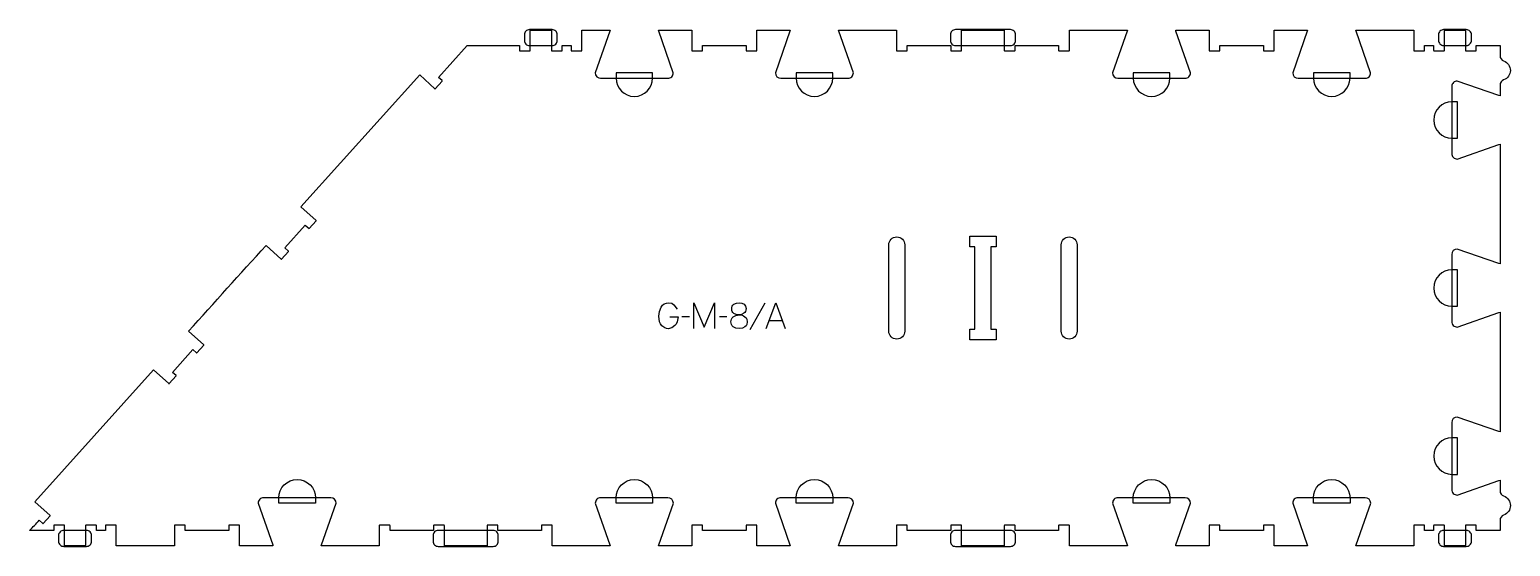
# Model space of a CAD drawing. Header units: millimetres. Extents: x -952 to 766, y -283 to 317.
import ezdxf

# ---------------------------------------------------------------- set-up
doc = ezdxf.new("R2010")
doc.units = ezdxf.units.MM
for name, color, linetype, true_color in [('1_ANYTOOL_1MMDEEP_LABELS_S', 2, 'Continuous', 0xffff00), ('3_ANYTOOL_CUTTHROUGH_INSID', 4, 'Continuous', 0x00ffff), ('4_ANYTOOL_CUTTHROUGH_OUTSI', 5, 'Continuous', 0x0000ff), ('5_ANYTOOL_HALF_MILL_9MM_IN', 3, 'Continuous', 0x00ff00)]:
    doc.layers.add(name, color=color, linetype=linetype, true_color=true_color)

msp = doc.modelspace()

# ---------------------------------------------------------------- linework, layer by layer
at = {"layer": '1_ANYTOOL_1MMDEEP_LABELS_S'}
for p, q in [((-186.3, -16.1), (-195, -16.2)), ((-142.8, -16.1), (-151.5, -16.2)), ((-98.8, -0.5), (-116, -31.3)), ((-93.6, -20.5), (-78.7, -20.5))]:
    msp.add_line(p, q, dxfattribs=at)
for points in [[(-209.1, -16.2), (-199.4, -16.3), (-200.4, -22.2), (-201.5, -24.6), (-203.1, -26.5), (-206.8, -29.2), (-210.8, -30.1), (-212.8, -29.9), (-214.7, -29.2), (-218.4, -26.6), (-219.9, -24.5), (-220.9, -22), (-221.8, -15.5), (-221.1, -10.2), (-219.1, -5.1), (-217.5, -2.9), (-215.5, -1.3), (-213, -0.3), (-210.1, 0), (-206.8, -0.6), (-204.3, -2.3), (-200.6, -7.4)], [(-181.1, -30), (-181.1, 0), (-169.1, -28.4), (-157.1, -0.2), (-157.1, -30)], [(-97.1, -30), (-86.2, 0), (-75.1, -30)]]:
    msp.add_lwpolyline(points, dxfattribs=at)
msp.add_lwpolyline([(-128.7, -14, -0.182179), (-121.8, -16.3), (-120.6, -17.5), (-119.8, -18.8), (-119.1, -22.1), (-119.8, -25.3), (-120.6, -26.7), (-121.8, -27.9), (-124.8, -29.5), (-128.7, -30), (-132.6, -29.5), (-135.6, -27.9), (-136.8, -26.7), (-137.6, -25.3), (-138.3, -22.1), (-137.6, -18.8), (-136.8, -17.5), (-135.6, -16.3), (-132.6, -14.6)], format="xyb", close=True, dxfattribs=at)
msp.add_lwpolyline([(-128.6, 0), (-125.5, -0.4), (-122.9, -1.7), (-121.9, -2.6), (-121.2, -3.8), (-120.6, -6.8), (-120.8, -8.5), (-121.2, -10), (-122, -11.2), (-123.2, -12.2), (-125.9, -13.5), (-129, -14), (-131.9, -13.6), (-134.7, -12.3), (-135.8, -11.4), (-136.6, -10.2), (-137.1, -8.8), (-137.1, -5.4), (-136.6, -3.9), (-135.8, -2.7), (-134.6, -1.7), (-131.8, -0.5)], close=True, dxfattribs=at)
at = {"layer": '3_ANYTOOL_CUTTHROUGH_INSID'}
for points in [[(63.5, -32.8, -1), (45, -32.8), (45, 67.2, -1), (63.5, 67.2)], [(245, -32.8), (245, 67.2, -1), (263.5, 67.2), (263.5, -32.8, -1)]]:
    msp.add_lwpolyline(points, format="xyb", close=True, dxfattribs=at)
msp.add_lwpolyline([(139, 77.4), (169.5, 77.4), (169.5, 64.9), (163.5, 64.9), (163.5, -30.6), (169.5, -30.6), (169.5, -43.1), (139, -43.1), (139, -30.6), (145, -30.6), (145, 64.9), (139, 64.9)], close=True, dxfattribs=at)
at = {"layer": '4_ANYTOOL_CUTTHROUGH_OUTSI'}
msp.add_lwpolyline([(752.6, 240.4), (704.3, 257.3), (704.3, 257.3, 0.414214), (698, 251.1), (698, 173.1, 0.414214), (704.3, 166.8), (704.3, 166.8), (752.6, 183.7), (754, 184), (754, 45.3), (752.6, 45.5), (704.3, 62.4), (702, 62), (699.8, 60.6), (698.4, 58.5), (698, 56.2), (698, -21.8, 0.419618), (704.3, -28.1), (752.6, -11.2), (754, -10.9), (754, -149.6), (752.6, -149.4), (704.3, -132.5), (702, -132.9), (699.8, -134.3), (698.4, -136.4), (698, -138.7), (698, -216.7, 0.419618), (704.3, -223), (752.6, -206.1), (754, -205.8), (754, -218.2, 0.317837), (758.2, -224.1, -0.707107), (758.2, -246.3, 0.317837), (754, -252.2), (754, -264.1), (726.5, -264.1), (726.5, -258.3, 0.414214), (726.3, -258.1), (714.3, -258.1, 0.414214), (714, -258.3), (714, -282.1), (689.5, -282.1), (689.5, -258.3, 0.414214), (689.3, -258.1), (677.3, -258.1, 0.414214), (677, -258.3), (677, -264.1), (666.5, -264.1), (666.5, -258.3, 0.414214), (666.3, -258.1), (654.3, -258.1, 0.414214), (654, -258.3), (654, -282.1), (586.8, -282.1), (587.1, -280.7), (604, -232.3), (603.5, -230), (602.1, -227.9), (600, -226.5), (597.7, -226.1), (519.7, -226.1, 0.419618), (513.5, -232.4), (530.4, -280.7), (530.6, -282.1), (492, -282.1), (492, -258.3, 0.414214), (491.8, -258.1), (479.8, -258.1, 0.414214), (479.5, -258.3), (479.5, -264.1), (429, -264.1), (429, -258.3, 0.414214), (428.8, -258.1), (416.8, -258.1, 0.414214), (416.5, -258.3), (416.5, -282.1), (377.9, -282.1), (378.1, -280.7), (395.1, -232.3), (394.6, -230), (393.2, -227.9), (391.1, -226.5), (388.8, -226.1), (310.8, -226.1, 0.419618), (304.6, -232.4), (321.5, -280.7), (321.7, -282.1), (254.5, -282.1), (254.5, -258.3, 0.414214), (254.3, -258.1), (242.3, -258.1, 0.414214), (242, -258.3), (242, -264.1), (191.5, -264.1), (191.5, -258.3, 0.414214), (191.3, -258.1), (179.3, -258.1, 0.414214), (179, -258.3), (179, -282.1), (129.5, -282.1), (129.5, -258.3, 0.414214), (129.3, -258.1), (117.3, -258.1, 0.414214), (117, -258.3), (117, -264.1), (66.5, -264.1), (66.5, -258.3, 0.414214), (66.3, -258.1), (54.3, -258.1, 0.414214), (54, -258.3), (54, -282.1), (-13.2, -282.1), (-12.9, -280.7), (4, -232.3), (3.5, -230), (2.1, -227.9), (0, -226.5), (-2.3, -226.1), (-80.3, -226.1, 0.419618), (-86.5, -232.4), (-69.6, -280.7), (-69.4, -282.1), (-108, -282.1), (-108, -258.3, 0.414214), (-108.2, -258.1), (-120.2, -258.1, 0.414214), (-120.5, -258.3), (-120.5, -264.1), (-171, -264.1), (-171, -258.3, 0.414214), (-171.2, -258.1), (-183.2, -258.1, 0.414214), (-183.5, -258.3), (-183.5, -282.1), (-222.1, -282.1), (-221.9, -280.7), (-204.9, -232.3), (-205.4, -230), (-206.8, -227.9), (-208.9, -226.5), (-211.2, -226.1), (-289.2, -226.1, 0.419618), (-295.4, -232.4), (-278.5, -280.7), (-278.3, -282.1), (-345.5, -282.1), (-345.5, -258.3, 0.414214), (-345.7, -258.1), (-357.7, -258.1, 0.414214), (-358, -258.3), (-358, -264.1), (-408.5, -264.1), (-408.5, -258.3, 0.414214), (-408.7, -258.1), (-420.7, -258.1, 0.414214), (-421, -258.3), (-421, -282.1), (-470.5, -282.1), (-470.5, -258.3, 0.414214), (-470.7, -258.1), (-482.7, -258.1, 0.414214), (-483, -258.3), (-483, -264.1), (-533.5, -264.1), (-533.5, -258.3, 0.414214), (-533.7, -258.1), (-545.7, -258.1, 0.414214), (-546, -258.3), (-546, -282.1), (-613.2, -282.1), (-612.9, -280.7), (-596, -232.3), (-596.5, -230), (-597.9, -227.9), (-600, -226.5), (-602.3, -226.1), (-680.3, -226.1, 0.419618), (-686.5, -232.4), (-669.6, -280.7), (-669.4, -282.1), (-708, -282.1), (-708, -258.3, 0.414214), (-708.2, -258.1), (-720.2, -258.1, 0.414214), (-720.5, -258.3), (-720.5, -264.1), (-771, -264.1), (-771, -258.3, 0.414214), (-771.2, -258.1), (-783.2, -258.1, 0.414214), (-783.5, -258.3), (-783.5, -282.1), (-851.1, -282.1), (-851.1, -258.3, 0.414215), (-851.3, -258.1), (-863.3, -258.1, 0.414214), (-863.6, -258.3), (-863.6, -264.1), (-874.1, -264.1), (-874.1, -258.3, 0.414214), (-874.3, -258.1), (-886.3, -258.1, 0.414214), (-886.6, -258.3), (-886.6, -282.1), (-911.1, -282.1), (-911.1, -258.3, 0.414214), (-911.3, -258.1), (-923.3, -258.1, 0.414214), (-923.6, -258.3), (-923.6, -264.1), (-951.6, -264.1, 0.010436), (-940.4, -252.1), (-936.1, -256, 0.414214), (-935.7, -256), (-927.7, -247, 0.414214), (-927.7, -246.7), (-945.4, -230.8), (-807.7, -77.9), (-790, -93.8, 0.414214), (-789.7, -93.8), (-781.7, -84.9, 0.414214), (-781.7, -84.5), (-786, -80.7), (-762.2, -54.3), (-757.9, -58.1, 0.414214), (-757.6, -58.1), (-749.5, -49.2, 0.414214), (-749.6, -48.8), (-767.2, -32.9, -0.001252), (-677.3, 66.4), (-659.6, 50.5, 0.414214), (-659.3, 50.6), (-651.2, 59.5, 0.414214), (-651.3, 59.8), (-655.5, 63.7), (-631.8, 90.1), (-627.5, 86.2, 0.414214), (-627.2, 86.2), (-619.1, 95.2, 0.414214), (-619.1, 95.5), (-636.8, 111.4), (-499.1, 264.3), (-481.5, 248.4, 0.414214), (-481.1, 248.4), (-473.1, 257.3, 0.414214), (-473.1, 257.7), (-477.4, 261.5), (-444.2, 298.4), (-383.4, 298.4), (-383.4, 292.7, 0.414214), (-383.1, 292.4), (-371.1, 292.4, 0.414214), (-370.9, 292.7), (-370.9, 316.4), (-346.4, 316.4), (-346.4, 292.7, 0.414214), (-346.1, 292.4), (-334.1, 292.4, 0.414214), (-333.9, 292.7), (-333.9, 298.4), (-323.4, 298.4), (-323.4, 292.7, 0.414214), (-323.1, 292.4), (-311.1, 292.4, 0.414214), (-310.9, 292.7), (-310.9, 316.4), (-278.3, 316.4), (-278.5, 315), (-295.4, 266.7), (-295, 264.4), (-293.6, 262.2), (-291.5, 260.9), (-289.2, 260.4), (-211.2, 260.4, 0.419618), (-205, 266.7), (-221.9, 315), (-222.1, 316.4), (-183.5, 316.4), (-183.5, 292.7, 0.414214), (-183.2, 292.4), (-171.2, 292.4, 0.414214), (-171, 292.7), (-171, 298.4), (-120.5, 298.4), (-120.5, 292.7, 0.414214), (-120.2, 292.4), (-108.2, 292.4, 0.414214), (-108, 292.7), (-108, 316.4), (-69.4, 316.4), (-69.6, 315), (-86.5, 266.7), (-86.1, 264.4), (-84.7, 262.2), (-82.6, 260.9), (-80.3, 260.4), (-2.3, 260.4, 0.419618), (3.9, 266.7), (-13, 315), (-13.2, 316.4), (54, 316.4), (54, 292.7, 0.414214), (54.3, 292.4), (66.3, 292.4, 0.414214), (66.5, 292.7), (66.5, 298.4), (117, 298.4), (117, 292.7, 0.414214), (117.3, 292.4), (129.3, 292.4, 0.414214), (129.5, 292.7), (129.5, 316.4), (179, 316.4), (179, 292.7, 0.414214), (179.3, 292.4), (191.3, 292.4, 0.414214), (191.5, 292.7), (191.5, 298.4), (242, 298.4), (242, 292.7, 0.414214), (242.3, 292.4), (254.3, 292.4, 0.414214), (254.5, 292.7), (254.5, 316.4), (321.7, 316.4), (321.5, 315), (304.6, 266.7), (305, 264.4), (306.4, 262.2), (308.5, 260.9), (310.8, 260.4), (388.8, 260.4, 0.419618), (395, 266.7), (378.1, 315), (377.9, 316.4), (416.5, 316.4), (416.5, 292.7, 0.414214), (416.8, 292.4), (428.8, 292.4, 0.414214), (429, 292.7), (429, 298.4), (479.5, 298.4), (479.5, 292.7, 0.414214), (479.8, 292.4), (491.8, 292.4, 0.414214), (492, 292.7), (492, 316.4), (530.6, 316.4), (530.4, 315), (513.5, 266.7), (513.9, 264.4), (515.3, 262.2), (517.4, 260.9), (519.7, 260.4), (597.7, 260.4, 0.419618), (603.9, 266.7), (587, 315), (586.8, 316.4), (654, 316.4), (654, 292.7, 0.414214), (654.3, 292.4), (666.3, 292.4, 0.414214), (666.5, 292.7), (666.5, 298.4), (677, 298.4), (677, 292.7, 0.414214), (677.3, 292.4), (689.3, 292.4, 0.414214), (689.5, 292.7), (689.5, 316.4), (714, 316.4), (714, 292.7, 0.414214), (714.3, 292.4), (726.3, 292.4, 0.414214), (726.5, 292.7), (726.5, 298.4), (754, 298.4), (754, 286.5, 0.317837), (758.2, 280.6, -0.707107), (758.2, 258.5, 0.317837), (754, 252.6), (754, 240.2)], format="xyb", close=True, dxfattribs=at)
at = {"layer": '5_ANYTOOL_HALF_MILL_9MM_IN'}
for points in [[(-371.7, 316.9, 0.414214), (-377.7, 310.9), (-377.7, 304.4, 0.414214), (-371.7, 298.4), (-345.5, 298.4, 0.414214), (-339.5, 304.4), (-339.5, 310.9, 0.414214), (-345.5, 316.9)], [(122.4, 316.9, 0.414214), (116.4, 310.9), (116.4, 304.4, 0.414214), (122.4, 298.4), (186.1, 298.4, 0.414214), (192.1, 304.4), (192.1, 310.9, 0.414214), (186.1, 316.9)], [(688.6, 316.9, 0.414214), (682.6, 310.9), (682.6, 304.5, 0.414214), (688.6, 298.5), (714.9, 298.5, 0.414214), (720.9, 304.5), (720.9, 310.9, 0.414214), (714.9, 316.9)], [(-271.4, 260.7, 1), (-228.9, 260.7), (-228.9, 266.9), (-271.4, 266.9)], [(-62.5, 260.7, 1), (-20, 260.7), (-20, 266.9), (-62.5, 266.9)], [(328.6, 260.7, 1), (371.1, 260.7), (371.1, 266.9), (328.6, 266.9)], [(537.5, 260.7, 1), (580, 260.7), (580, 266.9), (537.5, 266.9)], [(698.3, 233.3, 1), (698.3, 190.8), (704.5, 190.8), (704.5, 233.3)], [(698.3, 38.4, 1), (698.3, -4.1), (704.5, -4.1), (704.5, 38.4)], [(698.3, -156.5, 1), (698.3, -199), (704.5, -199), (704.5, -156.5)], [(-662.5, -226.3, -1), (-620, -226.3), (-620, -232.6), (-662.5, -232.6)], [(-271.4, -226.3, -1), (-228.9, -226.3), (-228.9, -232.6), (-271.4, -232.6)], [(-62.5, -226.3, -1), (-20, -226.3), (-20, -232.6), (-62.5, -232.6)], [(328.6, -226.3, -1), (371.1, -226.3), (371.1, -232.6), (328.6, -232.6)], [(537.5, -226.3, -1), (580, -226.3), (580, -232.6), (537.5, -232.6)], [(-912, -264.1, 0.414214), (-918, -270.1), (-918, -276.6, 0.414214), (-912, -282.6), (-885.7, -282.6, 0.414214), (-879.7, -276.6), (-879.7, -270.1, 0.414214), (-885.7, -264.1)], [(-477.6, -264.1, 0.414214), (-483.6, -270.1), (-483.6, -276.6, 0.414214), (-477.6, -282.6), (-413.9, -282.6, 0.414214), (-407.9, -276.6), (-407.9, -270.1, 0.414214), (-413.9, -264.1)], [(122.4, -264.1, 0.414214), (116.4, -270.1), (116.4, -276.6, 0.414214), (122.4, -282.6), (186.1, -282.6, 0.414214), (192.1, -276.6), (192.1, -270.1, 0.414214), (186.1, -264.1)], [(688.6, -264.1, 0.414214), (682.6, -270.1), (682.6, -276.6, 0.414214), (688.6, -282.6), (714.9, -282.6, 0.414214), (720.9, -276.6), (720.9, -270.1, 0.414214), (714.9, -264.1)]]:
    msp.add_lwpolyline(points, format="xyb", close=True, dxfattribs=at)

doc.saveas('drawing.dxf')
